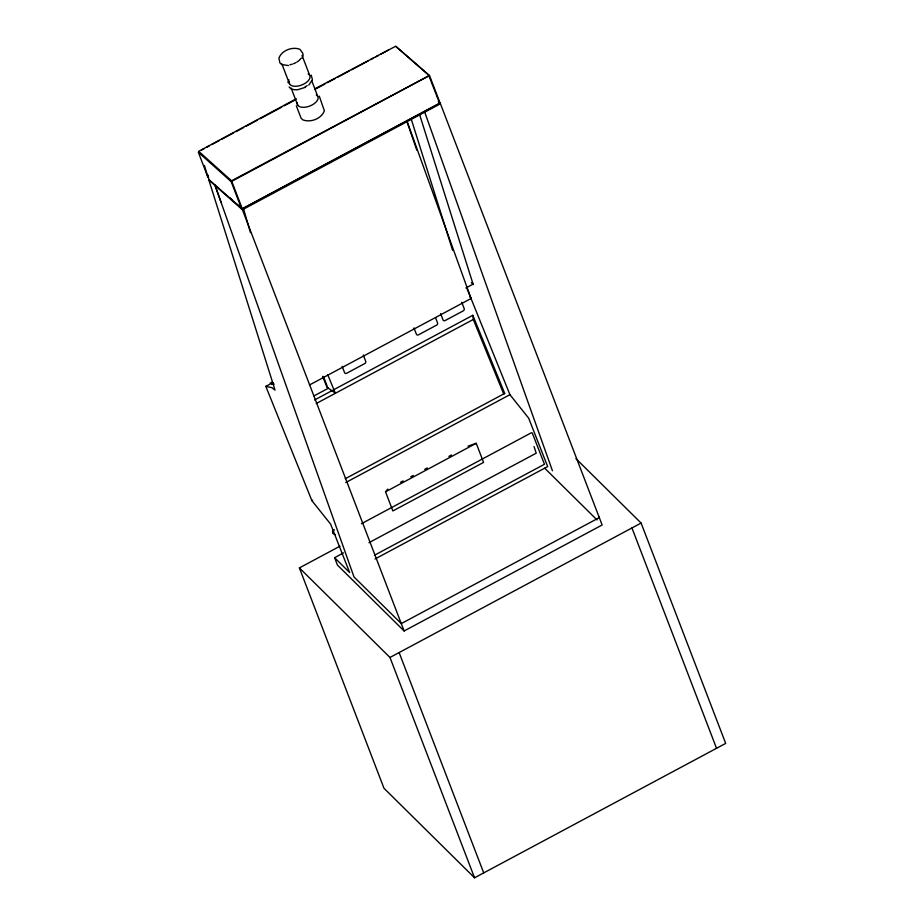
<?xml version="1.0" encoding="UTF-8"?>
<svg xmlns="http://www.w3.org/2000/svg" width="924" height="924" viewBox="0 0 924 924"><rect width="100%" height="100%" fill="white"/><g stroke="black" fill="none" stroke-linecap="round" stroke-linejoin="round"><path stroke-width="1.39" d="M296.269 98.776L198.683 151.317L231.543 180.804L242.377 209.02L208.87 179.626L208.004 175.017M204.447 165.465L207.935 177.269L198.314 152.217L231.185 181.624L241.614 208.801L242.423 208.72L439.558 103.488L439.916 102.668L429.487 75.491L395.899 46.477M332.49 530.977L332.917 533.633L335.539 534.661M332.79 530.064L333.206 532.651M333.864 530.699L334.165 529.51M287.907 82.467L288.993 79.868M302.033 58.073L303.107 55.475L302.76 53.188L299.838 49.272C292.319 46.419 281.797 50.335 278.933 58.062L279.868 62.809L281.601 64.518L288.438 65.558M439.558 103.488L439.916 102.668M467.994 446.153L476.23 443.301L483.564 462.404L392.873 510.937L385.539 491.822L387.814 489.062M308.801 85.077L312.428 79.672L311.203 75.121M552.437 470.755L424.578 111.723M472.811 315.292L504.712 393.405L503.742 394.051L473.284 319.485L472.811 315.292L314.599 399.965M315.246 88.612L395.715 46.235L428.724 75.271L439.605 103.188L242.423 208.72M201.651 150L204.192 148.648M206.733 147.286L209.286 145.923M211.827 144.56L219.45 140.483M221.991 139.12L233.437 132.998M235.978 131.635L243.601 127.558M246.142 126.195L257.577 120.074M260.129 118.711L281.728 107.149M284.28 105.786L295.715 99.665M314.784 89.455L324.948 84.015M327.489 82.652L335.123 78.575M337.664 77.212L349.099 71.09M351.64 69.727L368.168 60.892M370.709 59.529L373.25 58.166M375.791 56.803L378.332 55.44M380.884 54.089L388.507 50M343.485 552.922L334.603 557.68L349.653 572.557L330.63 524.139L311.896 500.669L265.823 386.382L271.818 387.63L275.04 390.113L208.824 179.926L242.411 209.748L440.448 103.765L438.276 101.536M272.072 382.178L270.212 383.171L273.827 383.98M265.823 386.382L270.64 383.807L273.943 384.257L271.772 383.945M465.892 287.976L473.076 284.13L471.367 282.732M309.471 384.985L471.055 298.51L407.184 121.633M314.079 395.853L328.02 388.403L323.423 376.438M316.274 403.511L473.284 319.485M345.241 478.748L504.712 393.405M311.896 500.669L312.728 500.219M345.749 482.547L509.921 394.675L528.655 418.156L547.678 466.574L375.04 558.974M400.542 482.259L403.095 480.896M410.73 476.807L413.271 475.444M424.728 469.311L427.269 467.948M448.902 456.375L451.455 455.012M385.539 491.822L476.23 443.301M361.423 523.712L531.416 432.744L532.282 433.01L544.479 464.252L374.509 555.22M575.964 458.662L641.106 523.053L725.686 743.404L474.555 877.8L383.968 788.241L299.388 567.902L339.974 546.176M368.942 542.7L536.209 453.187L534.026 446.546M400.773 623.192L401.27 623.596L599.306 517.613L599.202 516.99M334.603 557.68L337.433 565.061L404.111 630.976L602.136 524.994L440.448 103.765M299.388 567.902L389.974 657.461L641.106 523.053M305.532 87.26L297.724 89.732L294.121 89.709L290.852 88.727L289.131 87.018M326.507 386.879L335.331 393.162L327.731 374.67M229.695 197.724L231.808 199.607M237.087 204.308L240.263 207.138M544.698 468.202L597.008 519.923M401.27 623.596L354.007 576.957L214.946 185.089L220.917 201.906M469.646 296.315L471.055 298.51M509.921 394.675L466.966 288.45M322.719 376.368L326.253 385.481M631.947 527.962L716.527 748.301M461.781 302.31L464.195 308.628A1.802 1.49 -45.3 0 1 463.19 310.891L445.16 320.536A1.802 1.49 -45.3 0 1 443.046 319.935L440.632 313.629M435.597 317.844L437.537 322.892A1.802 1.49 -45.3 0 1 436.521 325.167L418.503 334.811A1.802 1.49 -45.3 0 1 416.389 334.211L413.964 327.904M319.288 96.165L324.37 110.799C321.425 118.815 310.603 122.869 302.806 119.854L301.074 118.145L296.338 105.81M302.044 55.428L309.702 75.387M311.804 80.862L317.775 96.431M281.866 63.906L289.524 83.865M291.129 88.046L297.609 104.909M363.294 355.024L365.708 361.33A1.802 1.49 -45.3 0 1 364.703 363.606L346.673 373.25A1.802 1.49 -45.3 0 1 344.571 372.649L342.146 366.331M242.411 209.748L404.111 630.976M399.133 652.563L483.714 872.903M389.974 657.461L474.555 877.8M406.976 121.714L416.828 150.208M419.577 114.484L473.192 284.5M411.192 118.977L452.61 250.312M243.601 209.055L250.45 232.594M272.88 382.894A4.054 0.797 61.8 0 1 273.03 382.605M316.262 94.929A10.949 5.775 -21 0 1 310.36 105.821A10.949 5.775 -21 0 1 297.297 102.899M307.172 85.551A10.949 5.775 -21 0 1 305.105 86.844M308.177 73.885A10.949 5.775 -21 0 1 302.287 84.777A10.949 5.775 -21 0 1 289.224 81.855M300.889 58.397A10.949 5.775 -21 0 1 296.893 62.058M295.819 62.67A10.949 5.775 -21 0 1 293.52 63.721M292.319 64.137A10.949 5.775 -21 0 1 289.893 64.738M231.543 180.804L231.185 181.624L429.487 75.491L231.543 180.804"/></g></svg>
